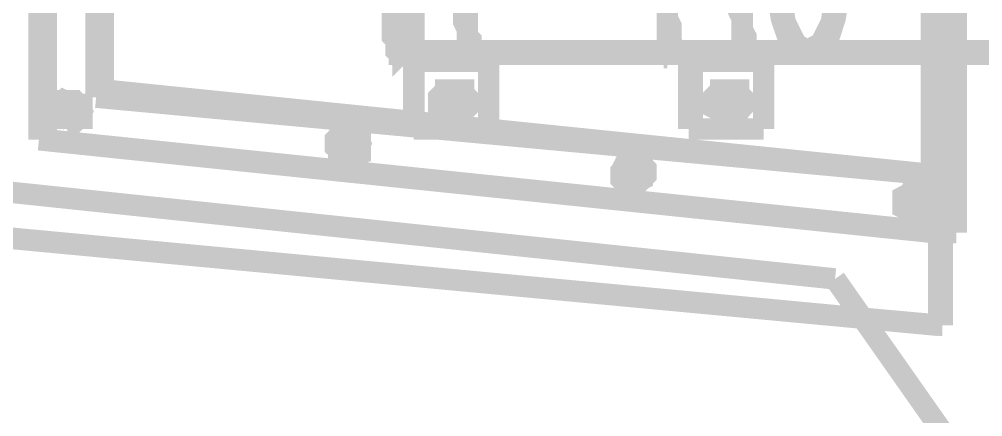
# Model space of a CAD drawing. Extents: x 0.1 to 11.6, y 0.3 to 16.2.
# Drawn here: x 4.9408 to 5.3906, y 13.5323 to 13.718 of the extents above; entities that cross this region are included whole.
import ezdxf

# ---------------------------------------------------------------- set-up
doc = ezdxf.new("R2010")
doc.units = 0
doc.header["$MEASUREMENT"] = 0

msp = doc.modelspace()

# ---------------------------------------------------------------- linework, layer by layer
at = {"color": 0, "const_width": 0.01}
for points in [[(5.36664, 14.0133), (5.36664, 13.6183)], [(5.37169, 14.0133), (5.37169, 13.6183)], [(5.37332, 13.6183), (5.37332, 14.0133)], [(5.37831, 13.6183), (5.37831, 14.0133)], [(4.94997, 13.9683), (4.94997, 13.6617)], [(4.95167, 13.9683), (4.95167, 13.6617)], [(4.97667, 13.6816), (4.97667, 13.9483)], [(4.97835, 13.6816), (4.97835, 13.9483)], [(4.97835, 13.685), (4.97835, 13.945)], [(4.95335, 13.795), (4.95335, 13.6617)], [(4.95335, 13.795), (4.95335, 13.6617)], [(4.97999, 13.685), (4.97999, 13.78)], [(5.11501, 13.725), (5.11501, 13.7217), (5.11501, 13.7183), (5.11501, 13.7167), (5.11501, 13.7133), (5.11501, 13.71), (5.11664, 13.7083), (5.11664, 13.7067), (5.11664, 13.705), (5.11664, 13.7033), (5.11833, 13.7017), (5.11833, 13.7), (5.12001, 13.6983)], [(5.14833, 13.725), (5.14833, 13.7217), (5.14833, 13.7183), (5.14833, 13.7167), (5.15001, 13.7133), (5.15001, 13.71), (5.15001, 13.7083), (5.15001, 13.7067), (5.15169, 13.705), (5.15169, 13.7033), (5.15169, 13.7017), (5.15332, 13.7), (5.15332, 13.6983), (5.155, 13.6983)], [(5.24333, 13.725), (5.24333, 13.7217), (5.24333, 13.7183), (5.24333, 13.7167), (5.24333, 13.7133), (5.24333, 13.71), (5.24501, 13.7083), (5.24501, 13.7067), (5.24501, 13.705), (5.24669, 13.7033), (5.24669, 13.7017), (5.24669, 13.7), (5.24832, 13.7), (5.24832, 13.6983)], [(5.27669, 13.725), (5.27669, 13.7217), (5.27832, 13.7183), (5.27832, 13.7167), (5.27832, 13.7133), (5.27832, 13.71), (5.27832, 13.7083), (5.28, 13.7067), (5.28, 13.705), (5.28, 13.7033), (5.28168, 13.7017), (5.28168, 13.7), (5.28331, 13.6983)], [(5.125, 13.7233), (5.125, 13.72), (5.125, 13.7183), (5.125, 13.715), (5.125, 13.7133), (5.125, 13.71), (5.12332, 13.7083), (5.12332, 13.7067), (5.12332, 13.705), (5.12332, 13.7033), (5.12169, 13.7033), (5.12169, 13.7017), (5.12001, 13.7017), (5.12001, 13.7017), (5.11833, 13.7017), (5.11833, 13.7033), (5.11664, 13.705), (5.11664, 13.7067), (5.11664, 13.7083), (5.11664, 13.71), (5.11501, 13.7133), (5.11501, 13.715), (5.11501, 13.7183), (5.11501, 13.72), (5.11501, 13.7233)], [(5.125, 13.7233), (5.125, 13.72), (5.125, 13.7183), (5.125, 13.715), (5.125, 13.7133), (5.12332, 13.7116), (5.12332, 13.71), (5.12332, 13.7083), (5.12169, 13.7067), (5.12169, 13.705), (5.12001, 13.7033), (5.12001, 13.7033), (5.12001, 13.705), (5.11833, 13.705), (5.11833, 13.7067), (5.11833, 13.7083), (5.11664, 13.71), (5.11664, 13.7116), (5.11664, 13.7133), (5.11664, 13.715), (5.11664, 13.7183), (5.11501, 13.72), (5.11501, 13.7233)], [(5.11501, 13.7233), (5.11501, 13.72), (5.11501, 13.7183), (5.11501, 13.715), (5.11501, 13.7133), (5.11664, 13.71), (5.11664, 13.7083), (5.11664, 13.7067), (5.11664, 13.705), (5.11833, 13.7033), (5.11833, 13.7017), (5.12001, 13.7017)], [(5.15001, 13.7233), (5.15001, 13.72), (5.15001, 13.7183), (5.15001, 13.715), (5.15001, 13.7133), (5.15001, 13.71), (5.15169, 13.7083), (5.15169, 13.7067), (5.15169, 13.705), (5.15169, 13.7033), (5.15332, 13.7033), (5.15332, 13.7017), (5.155, 13.7017)], [(5.24333, 13.7233), (5.24333, 13.72), (5.24333, 13.7183), (5.24501, 13.715), (5.24501, 13.7133), (5.24501, 13.71), (5.24501, 13.7083), (5.24501, 13.7067), (5.24669, 13.705), (5.24669, 13.7033), (5.24832, 13.7017)], [(5.27832, 13.7233), (5.27832, 13.72), (5.27832, 13.7183), (5.27832, 13.715), (5.27832, 13.7133), (5.28, 13.71), (5.28, 13.7083), (5.28, 13.7067), (5.28, 13.705), (5.28168, 13.7033), (5.28168, 13.7017), (5.28331, 13.7017)], [(5.12001, 13.7033), (5.30832, 13.7033)], [(5.12001, 13.7017), (5.12332, 13.7017)], [(5.12001, 13.7017), (5.30832, 13.7017)], [(5.12332, 13.7017), (5.125, 13.7017), (5.125, 13.7), (5.125, 13.6983), (5.125, 13.6967), (5.125, 13.695), (5.125, 13.6934)], [(5.12332, 13.7017), (5.15831, 13.7017)], [(5.15831, 13.7017), (5.15831, 13.7), (5.16, 13.7), (5.16, 13.6983), (5.16, 13.6967), (5.16, 13.695), (5.16, 13.6934)], [(5.24832, 13.7017), (5.25331, 13.7017)], [(5.25331, 13.7017), (5.25331, 13.7), (5.25331, 13.6983), (5.25499, 13.6967), (5.25499, 13.695), (5.25499, 13.6934)], [(5.25331, 13.7017), (5.28668, 13.7017)], [(5.28668, 13.7017), (5.28836, 13.7), (5.28836, 13.6983), (5.28836, 13.6967), (5.28836, 13.695), (5.28836, 13.6934)], [(5.30832, 13.7033), (5.90668, 13.7033)], [(5.30832, 13.7017), (5.37831, 13.7017)], [(5.37831, 13.7017), (5.90668, 13.7017)], [(5.12001, 13.6983), (5.12332, 13.6983)], [(5.12332, 13.6983), (5.125, 13.6983), (5.125, 13.6967), (5.125, 13.695), (5.125, 13.6934)], [(5.12332, 13.6983), (5.15831, 13.6983)], [(5.15831, 13.6983), (5.16, 13.6967), (5.16, 13.695), (5.16, 13.6934)], [(5.24832, 13.6983), (5.25331, 13.6983)], [(5.25331, 13.6983), (5.25331, 13.6967), (5.25331, 13.695), (5.25331, 13.6934)], [(5.25331, 13.6983), (5.28668, 13.6983)], [(5.28668, 13.6983), (5.28836, 13.6983), (5.28836, 13.6967), (5.28836, 13.695), (5.28836, 13.6934)], [(5.125, 13.6934), (5.125, 13.6667)], [(5.125, 13.6934), (5.125, 13.6667)], [(5.16, 13.6934), (5.16, 13.6667)], [(5.16, 13.6934), (5.16, 13.6667)], [(5.25331, 13.6934), (5.25331, 13.6667)], [(5.25499, 13.6934), (5.25499, 13.6667)], [(5.28836, 13.6934), (5.28836, 13.6667)], [(5.28836, 13.6934), (5.28836, 13.6667)], [(5.37169, 13.645), (4.97835, 13.685)], [(4.97999, 13.685), (4.97835, 13.685)], [(5.37169, 13.645), (4.97999, 13.685)], [(5.14333, 13.685), (5.13997, 13.685), (5.13667, 13.6816), (5.13667, 13.6767), (5.13997, 13.675), (5.14333, 13.6733)], [(5.14333, 13.685), (5.13997, 13.685), (5.13835, 13.6833), (5.13667, 13.68)], [(5.14333, 13.685), (5.13997, 13.685), (5.13667, 13.6816), (5.13667, 13.6767), (5.13997, 13.675), (5.14333, 13.6733)], [(5.14333, 13.685), (5.14165, 13.685)], [(5.14833, 13.68), (5.14665, 13.6833), (5.14333, 13.685)], [(5.14333, 13.6733), (5.14665, 13.675), (5.14833, 13.68), (5.14665, 13.6833), (5.14333, 13.685)], [(5.14833, 13.68), (5.14665, 13.6833), (5.14333, 13.685)], [(5.14333, 13.685), (5.14501, 13.685)], [(5.27165, 13.685), (5.26833, 13.685), (5.26665, 13.6833), (5.26497, 13.68)], [(5.27165, 13.685), (5.26833, 13.685), (5.26497, 13.6816), (5.26497, 13.6767), (5.26833, 13.675), (5.27165, 13.6733)], [(5.27165, 13.685), (5.26833, 13.685), (5.26665, 13.6816), (5.26665, 13.6767), (5.26833, 13.675), (5.27165, 13.6733)], [(5.27832, 13.68), (5.27669, 13.6833), (5.27165, 13.685)], [(5.27165, 13.6733), (5.27669, 13.675), (5.27832, 13.68), (5.27669, 13.6833), (5.27165, 13.685)], [(5.27669, 13.68), (5.27501, 13.6833), (5.27165, 13.685)], [(5.27333, 13.685), (5.27165, 13.685)], [(5.27165, 13.685), (5.27333, 13.685)], [(4.965, 13.6783), (4.96164, 13.68), (4.96001, 13.6783), (4.95833, 13.675), (4.96001, 13.6717), (4.96164, 13.6717), (4.965, 13.6717)], [(4.965, 13.68), (4.96164, 13.6783), (4.96001, 13.6767), (4.96001, 13.675), (4.96164, 13.6717), (4.96332, 13.67)], [(4.965, 13.68), (4.96164, 13.68), (4.96001, 13.6767), (4.96001, 13.675), (4.96164, 13.6717), (4.96332, 13.67)], [(4.96669, 13.68), (4.96332, 13.6783), (4.96164, 13.6767), (4.96164, 13.6733), (4.96332, 13.6717), (4.965, 13.67)], [(4.97, 13.675), (4.97, 13.6767), (4.97, 13.6783), (4.96832, 13.6783), (4.96669, 13.68), (4.965, 13.68), (4.96332, 13.68), (4.96332, 13.6783), (4.96164, 13.6783), (4.96164, 13.6767), (4.96164, 13.675), (4.96164, 13.6733), (4.96332, 13.6717), (4.965, 13.6717), (4.965, 13.67)], [(4.96332, 13.68), (4.965, 13.68)], [(4.965, 13.68), (4.96332, 13.68)], [(4.96832, 13.675), (4.96669, 13.6783), (4.965, 13.68)], [(4.965, 13.6717), (4.96669, 13.6717), (4.96832, 13.675), (4.96669, 13.6783), (4.965, 13.68)], [(4.96669, 13.68), (4.965, 13.68)], [(4.96669, 13.67), (4.96832, 13.6717), (4.97, 13.675), (4.96832, 13.6783), (4.96669, 13.68)], [(5.37001, 13.645), (4.97667, 13.6816)], [(4.97835, 13.6816), (4.97667, 13.6816)], [(5.35499, 13.6467), (4.97835, 13.6816)], [(5.13667, 13.68), (5.13835, 13.6767), (5.13997, 13.6733), (5.14333, 13.6733)], [(5.14333, 13.6733), (5.14665, 13.675), (5.14833, 13.68)], [(5.14333, 13.6733), (5.14665, 13.675), (5.14833, 13.68)], [(5.26497, 13.68), (5.26665, 13.6767), (5.26833, 13.6733), (5.27165, 13.6733)], [(5.27165, 13.6733), (5.27669, 13.675), (5.27832, 13.68)], [(5.27165, 13.6733), (5.27501, 13.675), (5.27669, 13.68)], [(4.96332, 13.67), (4.96669, 13.6717), (4.96832, 13.6733), (4.96832, 13.675)], [(4.96669, 13.675), (4.96669, 13.6767), (4.965, 13.6783)], [(4.965, 13.6717), (4.96669, 13.6733), (4.96669, 13.675)], [(4.965, 13.67), (4.96832, 13.6717), (4.97, 13.675)], [(4.96332, 13.67), (4.965, 13.6717)], [(4.96332, 13.67), (4.965, 13.67)], [(4.96332, 13.67), (4.965, 13.67)], [(4.965, 13.67), (4.96669, 13.67)], [(4.965, 13.67), (4.96669, 13.67)], [(5.14165, 13.6733), (5.14333, 13.6733)], [(5.14333, 13.6733), (5.14501, 13.6733)], [(5.27165, 13.6733), (5.27333, 13.6733)], [(5.27165, 13.6733), (5.27333, 13.6733)], [(5.09668, 13.66), (5.09668, 13.6617), (5.095, 13.6634), (5.09332, 13.665), (5.09169, 13.665), (5.09, 13.6634), (5.08832, 13.6617), (5.08832, 13.66), (5.08832, 13.6583), (5.09, 13.6567), (5.09169, 13.6567), (5.09332, 13.655), (5.09332, 13.6567), (5.095, 13.6567)], [(5.09332, 13.665), (5.09169, 13.6634), (5.09, 13.6617), (5.09, 13.6583), (5.09169, 13.6567), (5.095, 13.6567)], [(5.09668, 13.665), (5.09332, 13.6634), (5.09169, 13.6617), (5.09169, 13.6583), (5.09332, 13.6567), (5.09668, 13.655)], [(5.09831, 13.6583), (5.09831, 13.6617), (5.09668, 13.6634), (5.09332, 13.665)], [(5.09332, 13.665), (5.095, 13.665)], [(5.09668, 13.665), (5.095, 13.665)], [(5.09668, 13.655), (5.09831, 13.6567), (5.09999, 13.66), (5.09831, 13.6634), (5.09668, 13.665)], [(5.125, 13.6667), (5.16, 13.6667)], [(5.125, 13.6667), (5.12668, 13.6667)], [(5.25331, 13.6667), (5.25499, 13.6667)], [(5.25499, 13.6667), (5.28836, 13.6667)], [(5.36833, 13.6183), (4.94997, 13.6617)], [(4.94997, 13.6617), (4.95167, 13.6617)], [(5.37001, 13.6183), (4.95167, 13.6617)], [(4.95335, 13.6617), (5.37169, 13.6183)], [(4.95335, 13.6617), (4.95503, 13.6617)], [(4.95335, 13.6617), (5.37169, 13.6183)], [(5.095, 13.6617), (5.09332, 13.6617), (5.09169, 13.6617), (5.09, 13.66), (5.09, 13.6583), (5.09, 13.6567), (5.09, 13.655), (5.09169, 13.655), (5.09169, 13.6533), (5.09332, 13.6533), (5.095, 13.6533), (5.09668, 13.655), (5.09831, 13.6567)], [(5.095, 13.6617), (5.09332, 13.6617), (5.09169, 13.66)], [(5.095, 13.6617), (5.09332, 13.6617)], [(5.09999, 13.6583), (5.09831, 13.6617), (5.095, 13.6617)], [(5.09831, 13.6567), (5.09831, 13.6583), (5.09668, 13.6617), (5.095, 13.6617)], [(5.09169, 13.66), (5.09169, 13.6583), (5.09169, 13.655), (5.095, 13.6533), (5.09668, 13.6533), (5.09999, 13.655), (5.09999, 13.6583)], [(5.095, 13.6567), (5.09668, 13.6583), (5.09668, 13.66)], [(5.095, 13.6567), (5.09668, 13.6567), (5.09831, 13.6583)], [(5.09668, 13.66), (5.09831, 13.66)], [(5.09332, 13.655), (5.095, 13.655)], [(5.09332, 13.6533), (5.095, 13.6533)], [(5.095, 13.655), (5.09668, 13.655)], [(5.22667, 13.65), (5.22331, 13.65), (5.22168, 13.6467), (5.22168, 13.645), (5.22499, 13.6417), (5.22835, 13.6417)], [(5.22835, 13.6483), (5.22667, 13.65), (5.22331, 13.65), (5.22168, 13.6467), (5.22168, 13.645), (5.22331, 13.6417), (5.22667, 13.6417)], [(5.22667, 13.65), (5.22331, 13.6483), (5.22168, 13.6467), (5.22168, 13.6433), (5.22331, 13.6417), (5.22667, 13.6417), (5.22835, 13.6417)], [(5.22835, 13.65), (5.22499, 13.65), (5.22331, 13.6483), (5.22331, 13.645), (5.22499, 13.6433), (5.22835, 13.6417)], [(5.22499, 13.6483), (5.22331, 13.6467), (5.22331, 13.6433), (5.22667, 13.6417), (5.22835, 13.6417), (5.23167, 13.6433), (5.23167, 13.645)], [(5.22835, 13.65), (5.22499, 13.6483)], [(5.22667, 13.65), (5.22499, 13.65)], [(5.22835, 13.6417), (5.22999, 13.645), (5.22999, 13.6483), (5.22667, 13.65)], [(5.22999, 13.645), (5.22999, 13.6483), (5.22835, 13.65), (5.22667, 13.65)], [(5.22835, 13.65), (5.22667, 13.65)], [(5.22835, 13.6417), (5.23167, 13.6433), (5.23167, 13.6467), (5.23167, 13.65), (5.22835, 13.65)], [(5.23167, 13.645), (5.23167, 13.6483), (5.22835, 13.65)], [(5.22835, 13.65), (5.22999, 13.65)], [(5.22999, 13.6467), (5.22835, 13.6483)], [(5.22667, 13.6417), (5.22835, 13.6433), (5.22999, 13.6467)], [(5.22835, 13.6417), (5.22999, 13.6433), (5.22999, 13.645)], [(5.37169, 13.645), (5.35499, 13.6467)], [(5.37169, 13.645), (5.37001, 13.645)], [(5.37001, 13.575), (5.37001, 13.645)], [(5.37169, 13.6183), (5.37169, 13.645)], [(5.37169, 13.645), (5.37332, 13.645)], [(5.37169, 13.645), (5.37332, 13.645)], [(5.37169, 13.6183), (5.37169, 13.645)], [(5.37169, 13.6183), (5.37169, 13.645)], [(4.91, 13.64), (5.32167, 13.5967)], [(5.22499, 13.6417), (5.22667, 13.6417)], [(5.22667, 13.64), (5.22835, 13.64)], [(5.22835, 13.6417), (5.22999, 13.6417)], [(5.36003, 13.6367), (5.35667, 13.6367), (5.35335, 13.635), (5.35335, 13.6317), (5.35335, 13.63), (5.35667, 13.6283), (5.36003, 13.6283)], [(5.35835, 13.6367), (5.35667, 13.6367), (5.35499, 13.635), (5.35499, 13.6334), (5.35499, 13.6317), (5.35499, 13.63), (5.35667, 13.6283), (5.35835, 13.6283), (5.36003, 13.6283), (5.36165, 13.6283), (5.36165, 13.63), (5.36333, 13.6317), (5.36333, 13.6334)], [(5.35835, 13.6367), (5.35667, 13.6367), (5.35499, 13.6334), (5.35499, 13.63), (5.35667, 13.6283), (5.36003, 13.6283)], [(5.36003, 13.6367), (5.35835, 13.6367), (5.35667, 13.6334), (5.35667, 13.6317), (5.35835, 13.6283), (5.36003, 13.6283)], [(5.36003, 13.6367), (5.35667, 13.635), (5.35667, 13.6334), (5.35667, 13.63), (5.36003, 13.6283)], [(5.35835, 13.6367), (5.35667, 13.6367)], [(5.36003, 13.6367), (5.35835, 13.6367)], [(5.36003, 13.6367), (5.35835, 13.6367)], [(5.36003, 13.6367), (5.35835, 13.6367)], [(5.36333, 13.6334), (5.36165, 13.635), (5.36003, 13.6367)], [(5.36165, 13.6317), (5.36165, 13.635), (5.36003, 13.6367)], [(5.36003, 13.6283), (5.36333, 13.63), (5.36501, 13.6317), (5.36333, 13.635), (5.36003, 13.6367)], [(5.36003, 13.6283), (5.36165, 13.63), (5.36333, 13.6317), (5.36165, 13.635), (5.36003, 13.6367)], [(5.36501, 13.6334), (5.36333, 13.635), (5.36333, 13.6367), (5.36003, 13.6367)], [(5.36165, 13.6367), (5.36003, 13.6367)], [(5.36003, 13.6283), (5.36165, 13.6283), (5.36333, 13.63), (5.36501, 13.6334)], [(5.36003, 13.6283), (5.36165, 13.63), (5.36165, 13.6317)], [(5.35667, 13.6283), (5.35835, 13.6283)], [(5.35835, 13.6283), (5.36003, 13.6283)], [(5.36003, 13.6283), (5.36165, 13.6283)], [(4.90831, 13.6183), (5.33501, 13.5783)], [(4.91, 13.6183), (5.33501, 13.5783)], [(5.36664, 13.6183), (5.36833, 13.6183)], [(5.37001, 13.6183), (5.36833, 13.6183)], [(5.37001, 13.6183), (5.37169, 13.6183)], [(5.37169, 13.6183), (5.37831, 13.6183)], [(5.37169, 13.6183), (5.37332, 13.6183)], [(5.37169, 13.575), (5.37169, 13.6183)], [(5.32167, 13.5967), (6.23335, 12.2983)], [(5.33501, 13.5783), (5.37169, 13.575)], [(5.33501, 13.5783), (5.37001, 13.575)], [(5.37169, 13.575), (5.37001, 13.575)]]:
    msp.add_lwpolyline(points, dxfattribs=at)
for points in [[(5.30832, 13.7017), (5.315, 13.7033), (5.31836, 13.7083), (5.32167, 13.7183), (5.32335, 13.7283), (5.32167, 13.7383), (5.31836, 13.7467), (5.315, 13.7517), (5.30832, 13.7533), (5.30333, 13.7517), (5.30003, 13.7467), (5.29665, 13.7383), (5.29497, 13.7283), (5.29665, 13.7183), (5.30003, 13.7083), (5.30333, 13.7033), (5.30832, 13.7017)], [(5.30832, 13.7017), (5.315, 13.7033), (5.31836, 13.7083), (5.32167, 13.7183), (5.32335, 13.7283), (5.32167, 13.7383), (5.31836, 13.7467), (5.315, 13.7517), (5.30832, 13.7533), (5.30333, 13.7517), (5.30003, 13.7467), (5.29665, 13.7383), (5.29497, 13.7283), (5.29665, 13.7183), (5.30003, 13.7083), (5.30333, 13.7033), (5.30832, 13.7017)], [(5.30832, 13.7033), (5.315, 13.7067), (5.31999, 13.7167), (5.32167, 13.7283), (5.31999, 13.74), (5.315, 13.7483), (5.30832, 13.7517), (5.30333, 13.7483), (5.29833, 13.74), (5.29665, 13.7283), (5.29833, 13.7167), (5.30333, 13.7067), (5.30832, 13.7033)], [(5.30832, 13.7033), (5.315, 13.7067), (5.31999, 13.7167), (5.32167, 13.7283), (5.31999, 13.74), (5.315, 13.7483), (5.30832, 13.7517), (5.30333, 13.7483), (5.29833, 13.74), (5.29665, 13.7283), (5.29833, 13.7167), (5.30333, 13.7067), (5.30832, 13.7033)], [(5.14333, 13.685), (5.14165, 13.685), (5.13997, 13.685), (5.13997, 13.6833), (5.13835, 13.6816), (5.13835, 13.68), (5.13835, 13.6783), (5.13835, 13.6767), (5.13997, 13.675), (5.14165, 13.6733), (5.14333, 13.6733), (5.14501, 13.6733), (5.14665, 13.6733), (5.14833, 13.675), (5.15001, 13.6767), (5.15001, 13.6783), (5.15001, 13.68), (5.15001, 13.6816), (5.14833, 13.6833), (5.14833, 13.685), (5.14665, 13.685), (5.14501, 13.685), (5.14333, 13.685)], [(5.27333, 13.685), (5.27165, 13.685), (5.27001, 13.685), (5.26833, 13.685), (5.26833, 13.6833), (5.26665, 13.6816), (5.26665, 13.68), (5.26665, 13.6783), (5.26665, 13.6767), (5.26833, 13.675), (5.27001, 13.6733), (5.27165, 13.6733), (5.27333, 13.6733), (5.27501, 13.6733), (5.27669, 13.675), (5.27832, 13.6767), (5.27832, 13.6783), (5.27832, 13.68), (5.27832, 13.6816), (5.27669, 13.6833), (5.27669, 13.685), (5.27501, 13.685), (5.27333, 13.685)], [(4.96669, 13.67), (4.96832, 13.6717), (4.97, 13.6717), (4.97, 13.6733), (4.97, 13.675), (4.97, 13.6767), (4.97, 13.6783), (4.96832, 13.6783), (4.96669, 13.68), (4.965, 13.68), (4.965, 13.6783), (4.96332, 13.6783), (4.96164, 13.6767), (4.96164, 13.675), (4.96332, 13.6733), (4.96332, 13.6717), (4.965, 13.6717), (4.96669, 13.67)], [(5.09668, 13.665), (5.095, 13.665), (5.095, 13.6634), (5.09332, 13.6634), (5.09332, 13.6617), (5.09169, 13.6617), (5.09169, 13.66), (5.09169, 13.6583), (5.09332, 13.6583), (5.09332, 13.6567), (5.095, 13.6567), (5.09668, 13.655), (5.09831, 13.6567), (5.09999, 13.6567), (5.09999, 13.6583), (5.09999, 13.66), (5.09999, 13.6617), (5.09999, 13.6634), (5.09831, 13.6634), (5.09831, 13.665), (5.09668, 13.665)], [(5.22835, 13.65), (5.22667, 13.65), (5.22499, 13.65), (5.22499, 13.6483), (5.22499, 13.6467), (5.22499, 13.645), (5.22499, 13.6433), (5.22667, 13.6433), (5.22667, 13.6417), (5.22835, 13.6417), (5.22999, 13.6417), (5.23167, 13.6433), (5.23335, 13.645), (5.23335, 13.6467), (5.23335, 13.6483), (5.23167, 13.65), (5.22999, 13.65), (5.22835, 13.65)], [(5.36165, 13.6367), (5.36003, 13.6367), (5.35835, 13.6367), (5.35835, 13.635), (5.35667, 13.635), (5.35667, 13.6334), (5.35667, 13.6317), (5.35835, 13.63), (5.35835, 13.6283), (5.36003, 13.6283), (5.36165, 13.6283), (5.36333, 13.6283), (5.36501, 13.63), (5.36501, 13.6317), (5.36501, 13.6334), (5.36501, 13.635), (5.36333, 13.6367), (5.36165, 13.6367)]]:
    msp.add_lwpolyline(points, close=True, dxfattribs=at)

doc.saveas('drawing.dxf')
